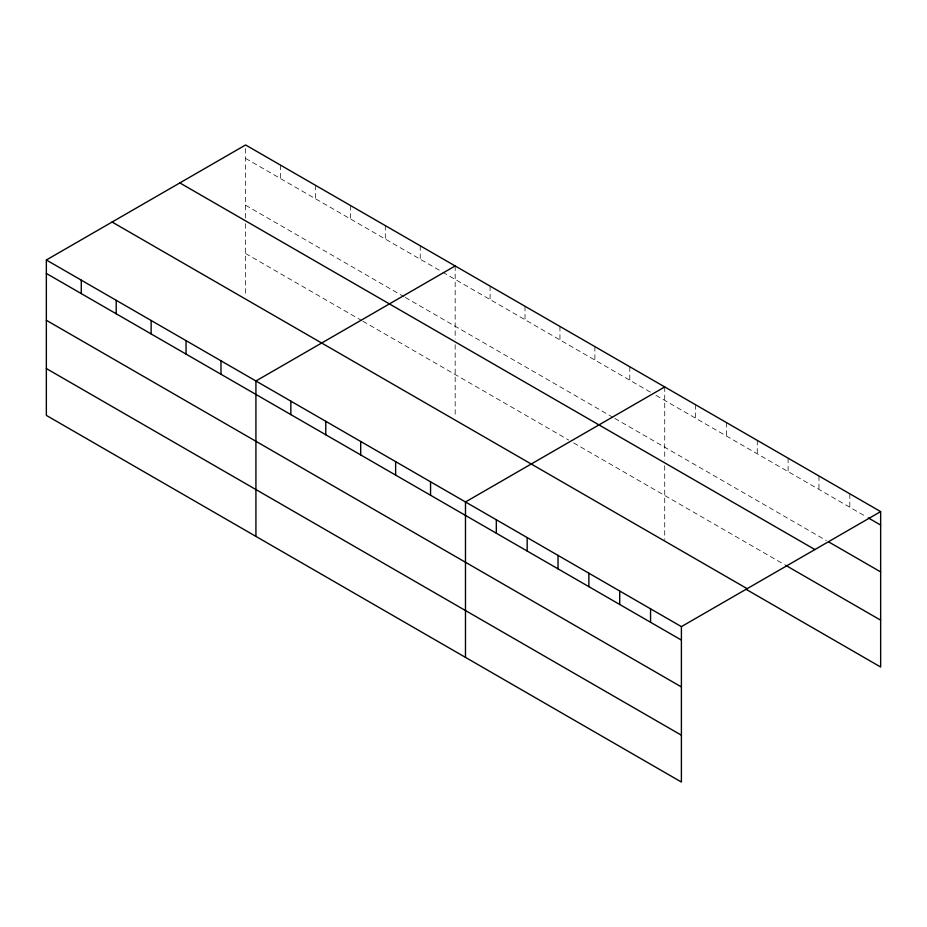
<?xml version="1.0" encoding="UTF-8"?>
<svg xmlns="http://www.w3.org/2000/svg" width="927" height="927" viewBox="0 0 927 927"><rect width="100%" height="100%" fill="white"/><g stroke="black" fill="none" stroke-linecap="round" stroke-linejoin="round"><path stroke-width="0.7" stroke-dasharray="4.63 3.48" d="M245.597 218.03L245.597 146.304M245.597 158.413L441.449 271.472M442.689 272.202L651.009 392.469M656.003 395.354L865.841 516.501M245.597 205.249L404.021 296.721M405.273 297.44L613.593 417.706M614.833 418.425L826.363 540.557M245.597 253.523L361.611 320.499M362.863 321.217L568.68 440.047M573.674 442.932L784.416 564.601M849.804 493.79L849.804 507.243M818.958 475.98L818.958 489.433M788.112 458.17L788.112 471.623M757.266 440.36L757.266 453.813M726.42 422.55L726.42 436.003M695.574 404.751L695.574 418.204M664.729 386.941L664.729 460.012M664.729 465.69L664.729 539.514M629.804 366.779L629.804 380.221M594.879 346.605L594.879 360.058M559.954 326.443L559.954 339.896M525.018 306.281L525.018 319.734M490.093 286.107L490.093 299.56M455.169 265.945L455.169 339.027M455.169 344.705L455.169 417.104M420.244 245.782L420.244 259.236M385.308 225.62L385.308 239.073M350.383 205.446L350.383 218.899M315.458 185.284L315.458 198.737M280.533 165.122L280.533 178.575M245.597 223.708L245.597 296.107"/><path stroke-width="1.39" d="M46.35 259.989L681.403 626.629L681.403 782.04L46.35 415.4L46.35 259.989L245.597 144.96L880.65 511.6L880.65 667.011L746.165 589.363M455.169 265.945L255.922 380.985L255.922 536.397M664.729 386.941L465.481 501.97L465.481 657.382M681.403 626.629L880.65 511.6M868.309 517.926L880.65 525.053M828.831 541.982L880.65 571.901M179.85 182.92L814.903 549.56M785.644 565.308L880.65 620.163M112.097 222.028L747.15 588.668M46.35 273.442L681.403 640.082M46.35 320.29L681.403 686.93M46.35 368.552L681.403 735.204M650.557 608.83L650.557 622.284M619.711 591.02L619.711 604.474M588.865 573.21L588.865 586.664M558.019 555.4L558.019 568.854M527.173 537.59L527.173 551.044M496.327 519.78L496.327 533.234M430.557 481.808L430.557 495.261M395.632 461.646L395.632 475.099M360.696 441.484L360.696 454.937M325.771 421.31L325.771 434.763M290.846 401.148L290.846 414.601M220.985 360.823L220.985 374.276M186.06 340.649L186.06 354.102M151.136 320.487L151.136 333.94M116.211 300.325L116.211 313.778M81.275 280.163L81.275 293.616"/></g></svg>
